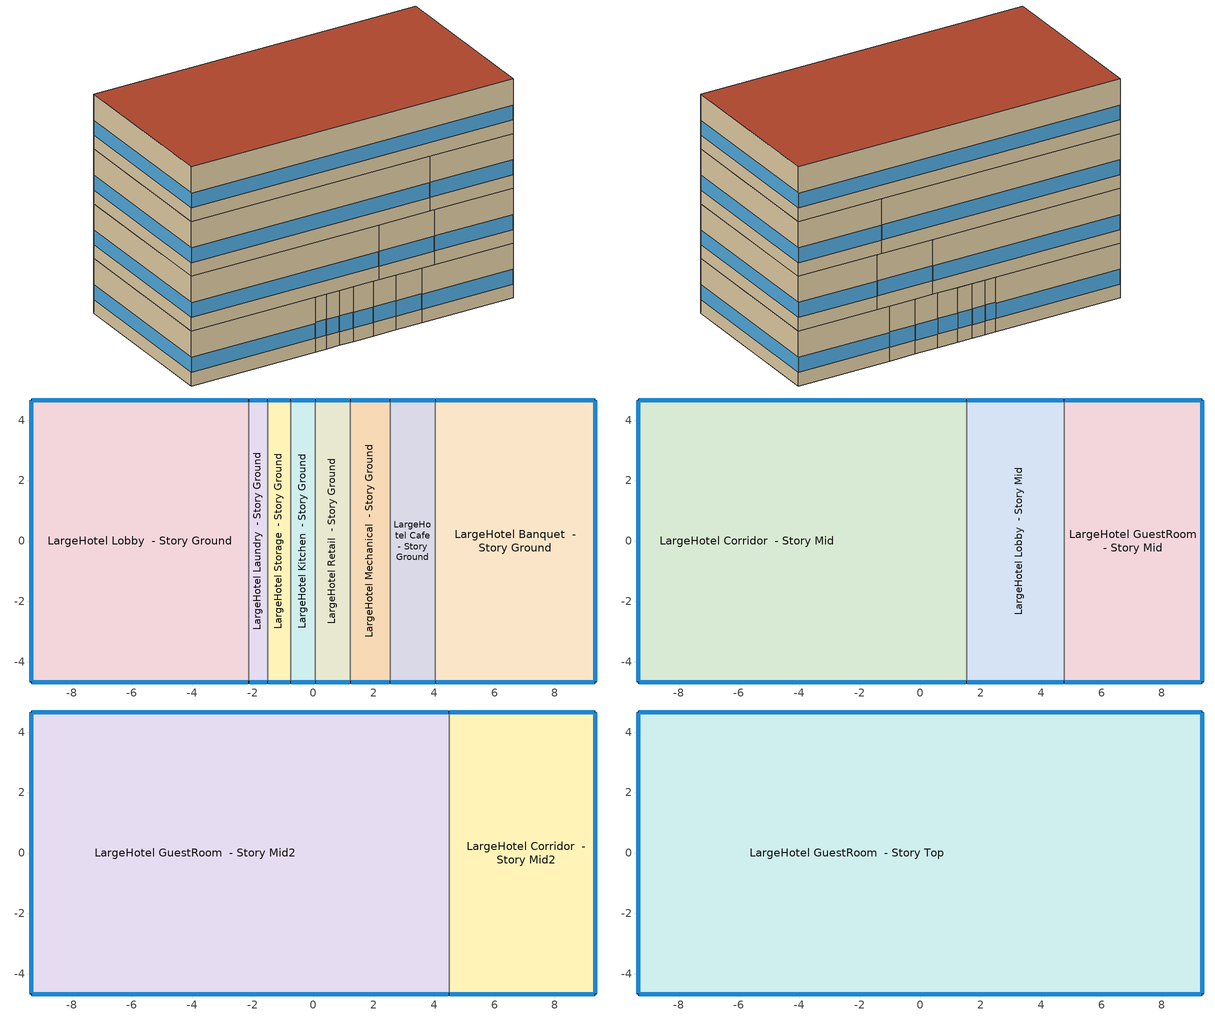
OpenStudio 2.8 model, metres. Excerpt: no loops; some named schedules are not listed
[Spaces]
LargeHotel Lobby  - Story Ground
 floor ground (Typical Insulated Carpeted 8in Slab Floor): -9.33,-4.67 -9.33,4.67 -2.13,4.67 -2.13,-4.67 z0
 wall outside (Typical Insulated Exterior Mass Wall R-14.08): -2.13,4.67 -9.33,4.67 -9.33,-4.67 -2.13,-4.67 z0:3.05
 wall to LargeHotel Laundry  - Story Ground: -2.13,-4.67 -2.13,4.67 z0:3.05
 window (U 0.40 SHGC 0.45): -9.33,4.64 -9.33,-4.64 / -2.16,4.67 -9.31,4.67 / -9.31,-4.67 -2.16,-4.67 z0.76:1.59
LargeHotel Laundry  - Story Ground
 floor ground (Typical Insulated Carpeted 8in Slab Floor): -2.13,-4.67 -2.13,4.67 -1.51,4.67 -1.51,-4.67 z0
 wall outside (Typical Insulated Exterior Mass Wall R-14.08): -1.51,4.67 -2.13,4.67 / -2.13,-4.67 -1.51,-4.67 z0:3.05
 wall to LargeHotel Storage  - Story Ground: -1.51,-4.67 -1.51,4.67 z0:3.05
 window (U 0.40 SHGC 0.45): -1.54,4.67 -2.11,4.67 / -2.11,-4.67 -1.54,-4.67 z0.76:1.66
LargeHotel Storage  - Story Ground
 floor ground (Typical Insulated Carpeted 8in Slab Floor): -1.51,-4.67 -1.51,4.67 -0.75,4.67 -0.75,-4.67 z0
 wall outside (Typical Insulated Exterior Mass Wall R-14.08): -0.75,4.67 -1.51,4.67 / -1.51,-4.67 -0.75,-4.67 z0:3.05
 wall to LargeHotel Kitchen  - Story Ground: -0.75,-4.67 -0.75,4.67 z0:3.05
 window (U 0.40 SHGC 0.45): -0.78,4.67 -1.48,4.67 / -1.48,-4.67 -0.78,-4.67 z0.76:1.64
LargeHotel Kitchen  - Story Ground
 floor ground (Typical Insulated Carpeted 8in Slab Floor): -0.75,-4.67 -0.75,4.67 0.07,4.67 0.07,-4.67 z0
 wall outside (Typical Insulated Exterior Mass Wall R-14.08): 0.07,4.67 -0.75,4.67 / -0.75,-4.67 0.07,-4.67 z0:3.05
 wall to LargeHotel Retail  - Story Ground: 0.07,-4.67 0.07,4.67 z0:3.05
 window (U 0.40 SHGC 0.45): 0.05,4.67 -0.73,4.67 / -0.73,-4.67 0.05,-4.67 z0.76:1.64
LargeHotel Retail  - Story Ground
 floor ground (Typical Insulated Carpeted 8in Slab Floor): 0.07,-4.67 0.07,4.67 1.23,4.67 1.23,-4.67 z0
 wall outside (Typical Insulated Exterior Mass Wall R-14.08): 1.23,4.67 0.07,4.67 / 0.07,-4.67 1.23,-4.67 z0:3.05
 wall to LargeHotel Mechanical  - Story Ground: 1.23,-4.67 1.23,4.67 z0:3.05
 window (U 0.40 SHGC 0.45): 1.2,4.67 0.1,4.67 / 0.1,-4.67 1.2,-4.67 z0.76:1.62
LargeHotel Mechanical  - Story Ground
 floor ground (Typical Insulated Carpeted 8in Slab Floor): 1.23,-4.67 1.23,4.67 2.54,4.67 2.54,-4.67 z0
 wall outside (Typical Insulated Exterior Mass Wall R-14.08): 2.54,4.67 1.23,4.67 / 1.23,-4.67 2.54,-4.67 z0:3.05
 wall to LargeHotel Cafe  - Story Ground: 2.54,-4.67 2.54,4.67 z0:3.05
 window (U 0.40 SHGC 0.45): 2.52,4.67 1.26,4.67 / 1.26,-4.67 2.52,-4.67 z0.76:1.62
LargeHotel Cafe  - Story Ground
 floor ground (Typical Insulated Carpeted 8in Slab Floor): 2.54,-4.67 2.54,4.67 4.04,4.67 4.04,-4.67 z0
 wall outside (Typical Insulated Exterior Mass Wall R-14.08): 4.04,4.67 2.54,4.67 / 2.54,-4.67 4.04,-4.67 z0:3.05
 wall to LargeHotel Banquet  - Story Ground: 4.04,-4.67 4.04,4.67 z0:3.05
 window (U 0.40 SHGC 0.45): 4.02,4.67 2.57,4.67 / 2.57,-4.67 4.02,-4.67 z0.76:1.61
LargeHotel Banquet  - Story Ground
 floor ground (Typical Insulated Carpeted 8in Slab Floor): 4.04,-4.67 4.04,4.67 9.33,4.67 9.33,-4.67 z0
 wall outside (Typical Insulated Exterior Mass Wall R-14.08): 4.04,-4.67 9.33,-4.67 9.33,4.67 4.04,4.67 z0:3.05
 window (U 0.40 SHGC 0.45): 9.31,4.67 4.07,4.67 / 9.33,-4.64 9.33,4.64 / 4.07,-4.67 9.31,-4.67 z0.76:1.59
LargeHotel Corridor  - Story Mid
 floor to LargeHotel Laundry  - Story Ground: -1.51,4.67 -1.51,-4.67 -2.13,-4.67 -2.13,4.67 z3.05
 floor to LargeHotel Storage  - Story Ground: -0.75,4.67 -0.75,-4.67 -1.51,-4.67 -1.51,4.67 z3.05
 floor to LargeHotel Lobby  - Story Ground: -2.13,4.67 -2.13,-4.67 -9.33,-4.67 -9.33,4.67 z3.05
 floor to LargeHotel Kitchen  - Story Ground: 0.07,4.67 0.07,-4.67 -0.75,-4.67 -0.75,4.67 z3.05
 floor to LargeHotel Retail  - Story Ground: 1.23,4.67 1.23,-4.67 0.07,-4.67 0.07,4.67 z3.05
 floor to LargeHotel Mechanical  - Story Ground: 1.53,4.67 1.53,-4.67 1.23,-4.67 1.23,4.67 z3.05
 wall outside (Typical Insulated Exterior Mass Wall R-14.08): 1.53,4.67 -9.33,4.67 -9.33,-4.67 1.53,-4.67 z3.05:6.1
 wall to LargeHotel Lobby  - Story Mid: 1.53,-4.67 1.53,4.67 z3.05:6.1
 window (U 0.40 SHGC 0.45): -9.33,4.64 -9.33,-4.64 / 1.51,4.67 -9.31,4.67 / -9.31,-4.67 1.51,-4.67 z3.81:4.64
LargeHotel Lobby  - Story Mid
 floor to LargeHotel Mechanical  - Story Ground: 2.54,4.67 2.54,-4.67 1.53,-4.67 1.53,4.67 z3.05
 floor to LargeHotel Cafe  - Story Ground: 4.04,4.67 4.04,-4.67 2.54,-4.67 2.54,4.67 z3.05
 floor to LargeHotel Banquet  - Story Ground: 4.76,4.67 4.76,-4.67 4.04,-4.67 4.04,4.67 z3.05
 wall outside (Typical Insulated Exterior Mass Wall R-14.08): 4.76,4.67 1.53,4.67 / 1.53,-4.67 4.76,-4.67 z3.05:6.1
 wall to LargeHotel GuestRoom  - Story Mid: 4.76,-4.67 4.76,4.67 z3.05:6.1
 window (U 0.40 SHGC 0.45): 4.74,4.67 1.56,4.67 / 1.56,-4.67 4.74,-4.67 z3.81:4.65
LargeHotel GuestRoom  - Story Mid
 floor to LargeHotel Banquet  - Story Ground: 4.76,-4.67 4.76,4.67 9.33,4.67 9.33,-4.67 z3.05
 wall outside (Typical Insulated Exterior Mass Wall R-14.08 1): 4.76,-4.67 9.33,-4.67 9.33,4.67 4.76,4.67 z3.05:6.1
 window (U 0.65 SHGC 0.25 Dbl Ref-C-H Clr 6mm/6mm Air): 9.31,4.67 4.79,4.67 / 9.33,-4.64 9.33,4.64 / 4.79,-4.67 9.31,-4.67 z3.81:4.64
LargeHotel GuestRoom  - Story Mid2
 floor to LargeHotel Lobby  - Story Mid: 4.5,4.67 4.5,-4.67 1.53,-4.67 1.53,4.67 z6.1
 floor to LargeHotel Corridor  - Story Mid: 1.53,4.67 1.53,-4.67 -9.33,-4.67 -9.33,4.67 z6.1
 wall outside (Typical Insulated Exterior Mass Wall R-14.08 1): 4.5,4.67 -9.33,4.67 -9.33,-4.67 4.5,-4.67 z6.1:9.14
 wall to LargeHotel Corridor  - Story Mid2: 4.5,-4.67 4.5,4.67 z6.1:9.14
 window (U 0.65 SHGC 0.25 Dbl Ref-C-H Clr 6mm/6mm Air): -9.33,4.64 -9.33,-4.64 z6.86:7.69; 4.47,4.67 -9.31,4.67 / -9.31,-4.67 4.47,-4.67 z6.86:7.68
LargeHotel Corridor  - Story Mid2
 floor to LargeHotel Lobby  - Story Mid: 4.76,4.67 4.76,-4.67 4.5,-4.67 4.5,4.67 z6.1
 floor to LargeHotel GuestRoom  - Story Mid: 9.33,4.67 9.33,-4.67 4.76,-4.67 4.76,4.67 z6.1
 wall outside (Typical Insulated Exterior Mass Wall R-14.08): 4.5,-4.67 9.33,-4.67 9.33,4.67 4.5,4.67 z6.1:9.14
 window (U 0.40 SHGC 0.45): 9.31,4.67 4.52,4.67 / 9.33,-4.64 9.33,4.64 / 4.52,-4.67 9.31,-4.67 z6.86:7.69
LargeHotel GuestRoom  - Story Top
 floor to LargeHotel Corridor  - Story Mid2: 9.33,4.67 9.33,-4.67 4.5,-4.67 4.5,4.67 z9.14
 floor to LargeHotel GuestRoom  - Story Mid2: 4.5,4.67 4.5,-4.67 -9.33,-4.67 -9.33,4.67 z9.14
 wall outside (Typical Insulated Exterior Mass Wall R-14.08 1): -9.33,4.67 -9.33,-4.67 9.33,-4.67 9.33,4.67 -9.33,4.67 z9.14:12.19
 window (U 0.65 SHGC 0.25 Dbl Ref-C-H Clr 6mm/6mm Air): 9.33,-4.64 9.33,4.64 / -9.33,4.64 -9.33,-4.64 / 9.31,4.67 -9.31,4.67 / -9.31,-4.67 9.31,-4.67 z9.91:10.73
 roof outside (Typical IEAD Roof R-35.71): 9.33,-4.67 9.33,4.67 -9.33,4.67 -9.33,-4.67 z12.19
[Site]
Lake Co_CO_USA: Latitude {deg}=39.23; Longitude {deg}=-106.32; Time Zone {hr}=-7; Elevation {m}=3026; Terrain=City
[Site:WaterMainsTemperature]
Calculation Method=Correlation; Annual Average Outdoor Air Temperature {C}=2.78333; Maximum Difference In Monthly Average Outdoor Air Temperatures {deltaC}=22.4
[SizingPeriod:DesignDay] Daily Dry-Bulb Temperature Range {deltaC}=16.3; Barometric Pressure {Pa}=69877; Wind Speed {m/s}=4.9; Wind Direction {deg}=310; Sky Clearness=0; Rain Indicator=0; Snow Indicator=0; Day of Month=21; Month=7; Day Type=SummerDesignDay; Daylight Saving Time Indicator=0; Dry-Bulb Temperature Range Modifier Type=DefaultMultipliers; Solar Model Indicator=ASHRAETau; ASHRAE Taub=0.252; ASHRAE Taud=2.699
Name | Maximum Dry-Bulb Temperature {C} | Humidity Indicating Conditions at Maximum Dry-Bulb | Humidity Indicating Type
Lake Co Ann Clg .4% Condns DB=>MWB 1 | 23 | 8.8 | Wetbulb
Lake Co Ann Clg .4% Condns WB=>MDB 1 | 18.1 | 11.4 | Wetbulb
Lake Co Ann Clg 1% Condns DB=>MWB 1 | 22.4 | 8.8 | Wetbulb
Lake Co Ann Clg 2% Condns DP=>MDB 1 | 11.3 | 7.6 | Dewpoint
[ClimateZones]
Climate Zone Institution Name 1=ASHRAE; Climate Zone Document Name 1=ANSI/ASHRAE Standard 169; Climate Zone Document Year 1=2006; Climate Zone Value 1=ASHRAE 169-2013-7A
[Building]
ComStock DOE Ref 1980-2004|LargeHotel: North Axis {deg}=270; Default Construction Set=Res ComStock DOE Ref 1980-2004 - LrgHotel - ASHRAE 169-2013-7A; Default Schedule Set=Building Default Schedule Set; Standards Building Type=LargeHotel
[Site:GroundTemperature:BuildingSurface]
19.527, 19.502, 19.536, 19.598, 20.002, 21.64, 22.225, 22.375, 21.449, 20.121, 19.802, 19.633
[DefaultConstructionSet]
Res ComStock DOE Ref 1980-2004 - LrgHotel - ASHRAE 169-2013-7A: Default Exterior Surface Constructions=Default Surface Constructions 1; Default Interior Surface Constructions=Default Surface Constructions 2; Default Ground Contact Surface Constructions=Default Surface Constructions 3; Default Exterior SubSurface Constructions=Default Sub Surface Constructions 1; Default Interior SubSurface Constructions=Default Sub Surface Constructions 2; Interior Partition Construction=Typical Interior Partition
[DefaultSurfaceConstructions]
Name | Floor Construction | Wall Construction | Roof Ceiling Construction
Default Surface Constructions 1 | Typical Insulated Exterior Mass Floor | Typical Insulated Exterior Mass Wall R-16.39 | Typical IEAD Roof R-25.0
Default Surface Constructions 2 | Typical Interior Floor | Typical Interior Wall | Typical Interior Ceiling
Default Surface Constructions 3 | ext-slab-mass | Typical Insulated Basement Mass Wall R-12.99
[Construction]
Typical Insulated Exterior Mass Floor: Typical Insulation R-14.0, 4 in. Normalweight Concrete Floor, Typical Carpet Pad
Typical Insulated Exterior Mass Wall R-16.39: 1IN Stucco, 8IN CONCRETE HW RefBldg, Typical Insulation R-14.0, 1/2IN Gypsum
Typical IEAD Roof R-25.0: Roof Membrane, Typical Insulation R-23.88, Metal Roof Surface
Typical Interior Floor: 100mm Normalweight concrete floor, CP02 CARPET PAD
Typical Interior Wall: G01 13mm gypsum board, G01 13mm gypsum board
Typical Interior Ceiling: CP02 CARPET PAD, 100mm Normalweight concrete floor
ext-slab-mass: HW CONCRETE, CP02 CARPET PAD
Typical Insulated Basement Mass Wall R-12.99: Typical Insulation R-11.44, 8 in. Concrete Block Basement Wall
U 0.52 SHGC 0.49 Simple Glazing Window U-0.52 SHGC 0.49: U 0.52 SHGC 0.49 Simple Glazing U-0.93 SHGC 0.49
U 0.52 SHGC 0.49 Simple Glazing Window U-0.52 SHGC 0.49 1: U 0.52 SHGC 0.49 Simple Glazing U-0.93 SHGC 0.49 1
Typical Insulated Metal Door: F08 Metal surface, Typical Insulation R-11.7
U 0.88 SHGC 0.16 Sgl Ref-A-L Clr 6mm: REF A CLEAR LO 6MM
Typical Overhead Door: Typical Insulation R-11.7
Typical Interior Window: Clear 3mm
Typical Interior Door; Typical Interior Partition: G05 25mm wood
InteriorFurnishings: Std Wood 6inch
Typical Insulated Carpeted 8in Slab Floor: 8 in. Normalweight Concrete Floor, Typical Carpet Pad
Typical Insulated Exterior Mass Wall R-14.08: 1IN Stucco, 8IN CONCRETE HW RefBldg, Typical Insulation R-11.7, 1/2IN Gypsum
Typical Insulated Exterior Mass Wall R-14.08 1: 1IN Stucco, 8IN CONCRETE HW RefBldg, Typical Insulation R-11.7 1, 1/2IN Gypsum
Typical IEAD Roof R-35.71: Roof Membrane, Typical Insulation R-34.6, Metal Roof Surface
U 0.40 SHGC 0.45: ECABS-2 BLEACHED 6MM, AIR 6MM, LoE SPEC SEL CLEAR 6MM Rev
U 0.65 SHGC 0.25 Dbl Ref-C-H Clr 6mm/6mm Air: REF C CLEAR HI 6MM, AIR 6MM, CLEAR 6MM
[Material:NoMass] Roughness=Smooth; Thermal Absorptance=0.9; Solar Absorptance=0.7
Name | Thermal Resistance {m2-K/W} | Visible Absorptance
Typical Insulation R-14.0 | 2.46642 | 0.7
Typical Carpet Pad; CP02 CARPET PAD | 0.21648 | 0.8
Typical Insulation R-23.88 | 4.206 | 0.7
Typical Insulation R-11.44 | 2.01415 | 0.7
Typical Insulation R-11.7; Typical Insulation R-11.7 1 | 2.05979 | 0.7
Typical Insulation R-34.6 | 6.09289 | 0.7
[Material]
Name | Roughness | Thickness {m} | Conductivity {W/m-K} | Density {kg/m3} | Specific Heat {J/kg-K} | Thermal Absorptance | Solar Absorptance | Visible Absorptance
4 in. Normalweight Concrete Floor | MediumRough | 0.1016 | 2.31 | 2322 | 832 | 0.9 | 0.7 | 0.7
1IN Stucco | Smooth | 0.0253 | 0.6918 | 1858 | 837 | 0.9 | 0.7 | 0.92
8IN CONCRETE HW RefBldg | Rough | 0.2032 | 1.311 | 2240 | 836.8 | 0.9 | 0.7 | 0.7
1/2IN Gypsum | Smooth | 0.0127 | 0.16 | 784.9 | 830 | 0.9 | 0.4 | 0.4
Roof Membrane | VeryRough | 0.0095 | 0.16 | 1121.29 | 1460 | 0.9 | 0.7 | 0.7
Metal Roof Surface; F08 Metal surface | Smooth | 0.0008 | 45.28 | 7824 | 500 | 0.9 | 0.7 | 0.7
100mm Normalweight concrete floor | MediumRough | 0.1016 | 2.31045 | 2322 | 832.557 |  | 0 | 0
G01 13mm gypsum board | Smooth | 0.0127 | 0.160031 | 800.001 | 1090.73 | 0.9 | 0.7 | 0.5
HW CONCRETE | Rough | 0.1016 | 1.31125 | 2240 | 837.36 | 0.9 | 0.7 | 0.7
8 in. Concrete Block Basement Wall | MediumRough | 0.2032 | 1.326 | 1842 | 912 | 0.9 | 0.7 | 0.7
G05 25mm wood | MediumSmooth | 0.0254 | 0.15 | 608 | 1630 | 0.9 | 0.5 | 0.5
Std Wood 6inch | MediumSmooth | 0.15 | 0.12 | 540 | 1210 | 0.9 | 0.7 | 0.7
8 in. Normalweight Concrete Floor | MediumRough | 0.2032 | 2.31 | 2322 | 832 | 0.9 | 0.7 | 0.7
[DefaultSubSurfaceConstructions]
Name | Fixed Window Construction | Operable Window Construction | Door Construction | Glass Door Construction | Overhead Door Construction | Tubular Daylight Dome Construction | Tubular Daylight Diffuser Construction
Default Sub Surface Constructions 1 | U 0.52 SHGC 0.49 Simple Glazing Window U-0.52 SHGC 0.49 | U 0.52 SHGC 0.49 Simple Glazing Window U-0.52 SHGC 0.49 1 | Typical Insulated Metal Door | U 0.88 SHGC 0.16 Sgl Ref-A-L Clr 6mm | Typical Overhead Door | Typical Interior Window | Typical Interior Window
Default Sub Surface Constructions 2 | Typical Interior Window | Typical Interior Window | Typical Interior Door
[WindowMaterial:SimpleGlazingSystem] U-Factor {W/m2-K}=5.29157; Solar Heat Gain Coefficient=0.49; Visible Transmittance=0.41
U 0.52 SHGC 0.49 Simple Glazing U-0.93 SHGC 0.49; U 0.52 SHGC 0.49 Simple Glazing U-0.93 SHGC 0.49 1
[WindowMaterial:Glazing] Optical Data Type=SpectralAverage; Infrared Transmittance at Normal Incidence=0; Conductivity {W/m-K}=0.9; Dirt Correction Factor for Solar and Visible Transmittance=1; Solar Diffusing=No
Name | Thickness {m} | Solar Transmittance at Normal Incidence | Front Side Solar Reflectance at Normal Incidence | Back Side Solar Reflectance at Normal Incidence | Visible Transmittance at Normal Incidence | Front Side Visible Reflectance at Normal Incidence | Back Side Visible Reflectance at Normal Incidence | Front Side Infrared Hemispherical Emissivity | Back Side Infrared Hemispherical Emissivity
REF A CLEAR LO 6MM | 0.006 | 0.066 | 0.341 | 0.493 | 0.08 | 0.41 | 0.37 | 0.84 | 0.4
Clear 3mm | 0.003 | 0.837 | 0.075 | 0.075 | 0.898 | 0.081 | 0.081 | 0.84 | 0.84
ECABS-2 BLEACHED 6MM | 0.006 | 0.814 | 0.086 | 0.086 | 0.847 | 0.099 | 0.099 | 0.84 | 0.1
LoE SPEC SEL CLEAR 6MM Rev | 0.006 | 0.43 | 0.42 | 0.3 | 0.77 | 0.06 | 0.07 | 0.03 | 0.84
REF C CLEAR HI 6MM | 0.006 | 0.2 | 0.16 | 0.39 | 0.22 | 0.17 | 0.35 | 0.84 | 0.55
CLEAR 6MM | 0.006 | 0.775 | 0.071 | 0.071 | 0.881 | 0.08 | 0.08 | 0.84 | 0.84
[WindowMaterial:Gas]
AIR 6MM: Gas Type=Air; Thickness {m}=0.0063
[SpaceType] Standards Building Type=LargeHotel
Name | Default Schedule Set | Design Specification Outdoor Air Object | Standards Space Type
LargeHotel Banquet - ComStock DOE Ref 1980-2004 | LargeHotel Banquet Schedule Set | LargeHotel Banquet Ventilation | Banquet
LargeHotel Cafe - ComStock DOE Ref 1980-2004 | LargeHotel Cafe Schedule Set | LargeHotel Cafe Ventilation | Cafe
LargeHotel Corridor - ComStock DOE Ref 1980-2004 | LargeHotel Corridor Schedule Set | LargeHotel Corridor Ventilation | Corridor
LargeHotel GuestRoom - ComStock DOE Ref 1980-2004 | LargeHotel GuestRoom Schedule Set | LargeHotel GuestRoom Ventilation | GuestRoom
LargeHotel Kitchen - ComStock DOE Ref 1980-2004 | LargeHotel Kitchen Schedule Set | LargeHotel Kitchen Ventilation | Kitchen
LargeHotel Laundry - ComStock DOE Ref 1980-2004 | LargeHotel Laundry Schedule Set | LargeHotel Laundry Ventilation | Laundry
LargeHotel Lobby - ComStock DOE Ref 1980-2004 | LargeHotel Lobby Schedule Set | LargeHotel Lobby Ventilation | Lobby
LargeHotel Mechanical - ComStock DOE Ref 1980-2004 | LargeHotel Mechanical Schedule Set | LargeHotel Mechanical Ventilation | Mechanical
LargeHotel Retail - ComStock DOE Ref 1980-2004 | LargeHotel Retail Schedule Set | LargeHotel Retail Ventilation | Retail
LargeHotel Storage - ComStock DOE Ref 1980-2004 | LargeHotel Storage Schedule Set | LargeHotel Storage Ventilation | Storage
[BuildingStory] Nominal Floor to Floor Height {m}=3.048
Name | Nominal Z Coordinate {m}
Story Ground | 0
Story Mid | 3.048
Story Mid2 | 6.096
Story Top | 9.144
[Space]
Name | Space Type | Building Story | Thermal Zone
LargeHotel Lobby  - Story Ground | LargeHotel Lobby - ComStock DOE Ref 1980-2004 | Story Ground | Zone LargeHotel Lobby  - Story Ground
LargeHotel Laundry  - Story Ground | LargeHotel Laundry - ComStock DOE Ref 1980-2004 | Story Ground | Zone LargeHotel Laundry  - Story Ground
LargeHotel Storage  - Story Ground | LargeHotel Storage - ComStock DOE Ref 1980-2004 | Story Ground | Zone LargeHotel Storage  - Story Ground
LargeHotel Kitchen  - Story Ground | LargeHotel Kitchen - ComStock DOE Ref 1980-2004 | Story Ground | Zone LargeHotel Kitchen  - Story Ground
LargeHotel Retail  - Story Ground | LargeHotel Retail - ComStock DOE Ref 1980-2004 | Story Ground | Zone LargeHotel Retail  - Story Ground
LargeHotel Mechanical  - Story Ground | LargeHotel Mechanical - ComStock DOE Ref 1980-2004 | Story Ground | Zone LargeHotel Mechanical  - Story Ground
LargeHotel Cafe  - Story Ground | LargeHotel Cafe - ComStock DOE Ref 1980-2004 | Story Ground | Zone LargeHotel Cafe  - Story Ground
LargeHotel Banquet  - Story Ground | LargeHotel Banquet - ComStock DOE Ref 1980-2004 | Story Ground | Zone LargeHotel Banquet  - Story Ground
LargeHotel Corridor  - Story Mid | LargeHotel Corridor - ComStock DOE Ref 1980-2004 | Story Mid | Zone LargeHotel Corridor  - Story Mid
LargeHotel Lobby  - Story Mid | LargeHotel Lobby - ComStock DOE Ref 1980-2004 | Story Mid | Zone LargeHotel Lobby  - Story Mid
LargeHotel GuestRoom  - Story Mid | LargeHotel GuestRoom - ComStock DOE Ref 1980-2004 | Story Mid | Zone LargeHotel GuestRoom  - Story Mid
LargeHotel GuestRoom  - Story Mid2 | LargeHotel GuestRoom - ComStock DOE Ref 1980-2004 | Story Mid2 | Zone LargeHotel GuestRoom  - Story Mid2
LargeHotel Corridor  - Story Mid2 | LargeHotel Corridor - ComStock DOE Ref 1980-2004 | Story Mid2 | Zone LargeHotel Corridor  - Story Mid2
LargeHotel GuestRoom  - Story Top | LargeHotel GuestRoom - ComStock DOE Ref 1980-2004 | Story Top | Zone LargeHotel GuestRoom  - Story Top
[ThermalZone] Multiplier=1; Use Ideal Air Loads=No
Name | Thermostat
Zone LargeHotel Lobby  - Story Ground | LargeHotel Lobby - ComStock DOE Ref 1980-2004 Thermostat
Zone LargeHotel Laundry  - Story Ground | LargeHotel Laundry - ComStock DOE Ref 1980-2004 Thermostat
Zone LargeHotel Storage  - Story Ground | LargeHotel Storage - ComStock DOE Ref 1980-2004 Thermostat
Zone LargeHotel Kitchen  - Story Ground | LargeHotel Kitchen - ComStock DOE Ref 1980-2004 Thermostat
Zone LargeHotel Retail  - Story Ground | LargeHotel Retail - ComStock DOE Ref 1980-2004 Thermostat
Zone LargeHotel Mechanical  - Story Ground | LargeHotel Mechanical - ComStock DOE Ref 1980-2004 Thermostat
Zone LargeHotel Cafe  - Story Ground | LargeHotel Cafe - ComStock DOE Ref 1980-2004 Thermostat
Zone LargeHotel Banquet  - Story Ground | LargeHotel Banquet - ComStock DOE Ref 1980-2004 Thermostat
Zone LargeHotel Corridor  - Story Mid | LargeHotel Corridor - ComStock DOE Ref 1980-2004 Thermostat 1
Zone LargeHotel Lobby  - Story Mid | LargeHotel Lobby - ComStock DOE Ref 1980-2004 Thermostat 1
Zone LargeHotel GuestRoom  - Story Mid | LargeHotel GuestRoom - ComStock DOE Ref 1980-2004 Thermostat 2
Zone LargeHotel GuestRoom  - Story Mid2 | LargeHotel GuestRoom - ComStock DOE Ref 1980-2004 Thermostat 1
Zone LargeHotel Corridor  - Story Mid2 | LargeHotel Corridor - ComStock DOE Ref 1980-2004 Thermostat
Zone LargeHotel GuestRoom  - Story Top | LargeHotel GuestRoom - ComStock DOE Ref 1980-2004 Thermostat
[People:Definition] Number of People Calculation Method=People/Area; Fraction Radiant=0.3
Name | People per Space Floor Area {person/m2}
LargeHotel Retail People Definition | 0.161459
LargeHotel Kitchen People Definition | 0.0538196
LargeHotel Storage People Definition | 0.0215278
LargeHotel Lobby People Definition | 0.322917
LargeHotel Banquet People Definition; LargeHotel Cafe People Definition | 0.721182
LargeHotel Laundry People Definition | 0.0430556
LargeHotel GuestRoom People Definition | 0.0384272
LargeHotel Corridor People Definition | 0.0107639
[People] Work Efficiency Schedule=Work Efficiency Schedule; Clothing Insulation Schedule=Clothing Schedule; Air Velocity Schedule=Air Velocity Schedule; Multiplier=1
Name | People Definition | Space or SpaceType
LargeHotel Retail People | LargeHotel Retail People Definition | LargeHotel Retail - ComStock DOE Ref 1980-2004
LargeHotel Kitchen People | LargeHotel Kitchen People Definition | LargeHotel Kitchen - ComStock DOE Ref 1980-2004
LargeHotel Storage People | LargeHotel Storage People Definition | LargeHotel Storage - ComStock DOE Ref 1980-2004
LargeHotel Lobby People | LargeHotel Lobby People Definition | LargeHotel Lobby - ComStock DOE Ref 1980-2004
LargeHotel Banquet People | LargeHotel Banquet People Definition | LargeHotel Banquet - ComStock DOE Ref 1980-2004
LargeHotel Laundry People | LargeHotel Laundry People Definition | LargeHotel Laundry - ComStock DOE Ref 1980-2004
LargeHotel Cafe People | LargeHotel Cafe People Definition | LargeHotel Cafe - ComStock DOE Ref 1980-2004
LargeHotel GuestRoom People | LargeHotel GuestRoom People Definition | LargeHotel GuestRoom - ComStock DOE Ref 1980-2004
LargeHotel Corridor People | LargeHotel Corridor People Definition | LargeHotel Corridor - ComStock DOE Ref 1980-2004
[Lights:Definition] Design Level Calculation Method=Watts/Area; Fraction Radiant=0.7; Fraction Visible=0.2; Return Air Fraction=0
Name | Watts per Space Floor Area {W/m2}
LargeHotel Retail Lights Definition | 13.5625
LargeHotel Kitchen Lights Definition | 13.0243
LargeHotel Storage Lights Definition | 6.78126
LargeHotel Lobby Lights Definition | 11.4097
LargeHotel Banquet Lights Definition; LargeHotel Cafe Lights Definition | 9.57988
LargeHotel Mechanical Lights Definition | 10.2257
LargeHotel Laundry Lights Definition | 6.45835
LargeHotel GuestRoom Lights Definition | 9.79516
LargeHotel Corridor Lights Definition | 7.10418
[Lights] Fraction Replaceable=1
Name | Lights Definition | Space or SpaceType
LargeHotel Retail Lights | LargeHotel Retail Lights Definition | LargeHotel Retail - ComStock DOE Ref 1980-2004
LargeHotel Kitchen Lights | LargeHotel Kitchen Lights Definition | LargeHotel Kitchen - ComStock DOE Ref 1980-2004
LargeHotel Storage Lights | LargeHotel Storage Lights Definition | LargeHotel Storage - ComStock DOE Ref 1980-2004
LargeHotel Lobby Lights | LargeHotel Lobby Lights Definition | LargeHotel Lobby - ComStock DOE Ref 1980-2004
LargeHotel Banquet Lights | LargeHotel Banquet Lights Definition | LargeHotel Banquet - ComStock DOE Ref 1980-2004
LargeHotel Mechanical Lights | LargeHotel Mechanical Lights Definition | LargeHotel Mechanical - ComStock DOE Ref 1980-2004
LargeHotel Laundry Lights | LargeHotel Laundry Lights Definition | LargeHotel Laundry - ComStock DOE Ref 1980-2004
LargeHotel Cafe Lights | LargeHotel Cafe Lights Definition | LargeHotel Cafe - ComStock DOE Ref 1980-2004
LargeHotel GuestRoom Lights | LargeHotel GuestRoom Lights Definition | LargeHotel GuestRoom - ComStock DOE Ref 1980-2004
LargeHotel Corridor Lights | LargeHotel Corridor Lights Definition | LargeHotel Corridor - ComStock DOE Ref 1980-2004
[ElectricEquipment:Definition]
Name | Design Level Calculation Method | Watts per Space Floor Area {W/m2} | Fraction Latent | Fraction Radiant | Fraction Lost | Design Level {W}
LargeHotel Retail Elec Equip Definition | Watts/Area | 10.7639 | 0 | 0.5 | 0
LargeHotel Kitchen Elec Equip Definition | Watts/Area | 508.057 | 0.2 | 0.5 | 0.1
LargeHotel Storage Elec Equip Definition | Watts/Area | 2.69098 | 0 | 0.5 | 0
LargeHotel Lobby Elec Equip Definition | Watts/Area | 8.07293 | 0 | 0.5 | 0
LargeHotel Banquet Elec Equip Definition | Watts/Area | 67.8234 | 0 | 0.5 | 0
LargeHotel Mechanical Elec Equip Definition; LargeHotel Cafe Elec Equip Definition | Watts/Area | 5.38196 | 0 | 0.5 | 0
LargeHotel Laundry Elec Equip Definition | Watts/Area | 61.6772 | 0 | 0.5 | 0
LargeHotel GuestRoom Elec Equip Definition | Watts/Area | 6.74897 | 0 | 0.5 | 0
Elevator Lift Motor | EquipmentLevel |  |  | 0 | 1 | 14610
[ElectricEquipment]
Name | Electric Equipment Definition | Space or SpaceType | Schedule | Multiplier
LargeHotel Retail Elec Equip | LargeHotel Retail Elec Equip Definition | LargeHotel Retail - ComStock DOE Ref 1980-2004
LargeHotel Kitchen Elec Equip | LargeHotel Kitchen Elec Equip Definition | LargeHotel Kitchen - ComStock DOE Ref 1980-2004
LargeHotel Storage Elec Equip | LargeHotel Storage Elec Equip Definition | LargeHotel Storage - ComStock DOE Ref 1980-2004
LargeHotel Lobby Elec Equip | LargeHotel Lobby Elec Equip Definition | LargeHotel Lobby - ComStock DOE Ref 1980-2004
LargeHotel Banquet Elec Equip | LargeHotel Banquet Elec Equip Definition | LargeHotel Banquet - ComStock DOE Ref 1980-2004
LargeHotel Mechanical Elec Equip | LargeHotel Mechanical Elec Equip Definition | LargeHotel Mechanical - ComStock DOE Ref 1980-2004
LargeHotel Laundry Elec Equip | LargeHotel Laundry Elec Equip Definition | LargeHotel Laundry - ComStock DOE Ref 1980-2004
LargeHotel Cafe Elec Equip | LargeHotel Cafe Elec Equip Definition | LargeHotel Cafe - ComStock DOE Ref 1980-2004
LargeHotel GuestRoom Elec Equip | LargeHotel GuestRoom Elec Equip Definition | LargeHotel GuestRoom - ComStock DOE Ref 1980-2004
3 Elevator Lift Motors | Elevator Lift Motor | LargeHotel Lobby  - Story Ground | Elevator Schedule 1 | 3
[DesignSpecification:OutdoorAir] Outdoor Air Method=Sum
Name | Outdoor Air Flow per Floor Area {m3/s-m2} | Outdoor Air Flow per Person {m3/s-person}
LargeHotel Retail Ventilation | 0.001524
LargeHotel Kitchen Ventilation | 0.0023876
LargeHotel Storage Ventilation | 0.000762
LargeHotel Lobby Ventilation; LargeHotel GuestRoom Ventilation |  | 0.00707921
LargeHotel Banquet Ventilation |  | 0.0100053
LargeHotel Mechanical Ventilation; LargeHotel Corridor Ventilation | 0.000254
LargeHotel Laundry Ventilation |  | 0.0117987
LargeHotel Cafe Ventilation |  | 0.00943895
[DefaultScheduleSet]
Name | Number of People Schedule | People Activity Level Schedule | Lighting Schedule | Electric Equipment Schedule | Infiltration Schedule | Gas Equipment Schedule | Hours of Operation Schedule
LargeHotel Retail Schedule Set; LargeHotel Storage Schedule Set; LargeHotel Lobby Schedule Set; LargeHotel Mechanical Schedule Set; LargeHotel Cafe Schedule Set; LargeHotel Corridor Schedule Set | LargeHotel Common Occ | LargeHotel Activity | LargeHotel Bldg Light | LargeHotel Bldg Equip | LargeHotel Infil Quarter On
LargeHotel Kitchen Schedule Set | LargeHotel Common Occ | LargeHotel Activity | LargeHotel Bldg Light | LargeHotel Kitchen_Elec_Equip_SCH | LargeHotel Infil Quarter On | LargeHotel Kitchen Gas
LargeHotel Banquet Schedule Set | LargeHotel Common Occ | LargeHotel Activity | LargeHotel Bldg Light | LargeHotel Kitchen_Elec_Equip_SCH | LargeHotel Infil Quarter On
LargeHotel Laundry Schedule Set | LargeHotel Common Occ | LargeHotel Activity | LargeHotel Bldg Light | LargeHotel LaundryRoom Equip | LargeHotel Infil Quarter On | LargeHotel LaundryRoom Gas
LargeHotel GuestRoom Schedule Set | LargeHotel GuestRoom Occ | LargeHotel Activity | LargeHotel GuestRoom_Ltg_Sch_Base | LargeHotel GuestRoom Equip | LargeHotel Infil Quarter On
Building Default Schedule Set |  |  |  |  |  |  | Building Hours of Operation NonResidential
[GasEquipment:Definition] Design Level Calculation Method=Watts/Area
Name | Watts per Space Floor Area {W/m2} | Fraction Latent | Fraction Radiant | Fraction Lost
LargeHotel Kitchen Gas Equip Definition | 1612 | 0.1 | 0.2 | 0.7
LargeHotel Laundry Gas Equip Definition | 536.28 | 0 | 0.5 | 0
[GasEquipment]
Name | Gas Equipment Definition | Space or SpaceType
LargeHotel Kitchen Gas Equip | LargeHotel Kitchen Gas Equip Definition | LargeHotel Kitchen - ComStock DOE Ref 1980-2004
LargeHotel Laundry Gas Equip | LargeHotel Laundry Gas Equip Definition | LargeHotel Laundry - ComStock DOE Ref 1980-2004
[SpaceInfiltration:DesignFlowRate] Schedule=Always On Discrete; Design Flow Rate Calculation Method=Flow/ExteriorArea; Constant Term Coefficient=0; Temperature Term Coefficient=0; Velocity Term Coefficient=0.224; Velocity Squared Term Coefficient=0
Name | Space or SpaceType | Flow per Exterior Surface Area {m3/s-m2}
LargeHotel Banquet  - Story Ground Infiltration | LargeHotel Banquet  - Story Ground | 0.00102523
LargeHotel Cafe  - Story Ground Infiltration | LargeHotel Cafe  - Story Ground | 0.00102523
LargeHotel Corridor  - Story Mid Infiltration | LargeHotel Corridor  - Story Mid | 0.00102523
LargeHotel Corridor  - Story Mid2 Infiltration | LargeHotel Corridor  - Story Mid2 | 0.00102523
LargeHotel GuestRoom  - Story Mid Infiltration | LargeHotel GuestRoom  - Story Mid | 0.00102523
LargeHotel GuestRoom  - Story Mid2 Infiltration | LargeHotel GuestRoom  - Story Mid2 | 0.00102523
LargeHotel GuestRoom  - Story Top Infiltration | LargeHotel GuestRoom  - Story Top | 0.000507385
LargeHotel Kitchen  - Story Ground Infiltration | LargeHotel Kitchen  - Story Ground | 0.00102523
LargeHotel Laundry  - Story Ground Infiltration | LargeHotel Laundry  - Story Ground | 0.00102523
LargeHotel Lobby  - Story Ground Infiltration | LargeHotel Lobby  - Story Ground | 0.00102523
LargeHotel Lobby  - Story Mid Infiltration | LargeHotel Lobby  - Story Mid | 0.00102523
LargeHotel Mechanical  - Story Ground Infiltration | LargeHotel Mechanical  - Story Ground | 0.00102523
LargeHotel Retail  - Story Ground Infiltration | LargeHotel Retail  - Story Ground | 0.00102523
LargeHotel Storage  - Story Ground Infiltration | LargeHotel Storage  - Story Ground | 0.00102523
[Exterior:Lights:Definition]
Name | Design Level {W}
Parking Areas and Drives Def (W/ft^2) | 0.1
Building Facades Def (W/ft^2) | 0.15
Main Entries Def (W/ft) | 30
Other Doors Def (W/ft) | 20
Entry Canopies Def (W/ft^2) | 0.4
[Exterior:Lights] Schedule=Always On Discrete; Control Option=AstronomicalClock
Name | Exterior Lights Definition | Multiplier
Parking Areas and Drives | Parking Areas and Drives Def (W/ft^2) | 5391.78
Building Facades | Building Facades Def (W/ft^2) | 1837.12
Main Entries | Main Entries Def (W/ft) | 8
Other Doors | Other Doors Def (W/ft) | 1.7025
Entry Canopies | Entry Canopies Def (W/ft^2) | 1620
[ThermostatSetpoint:DualSetpoint]
Name | Heating Setpoint Temperature Schedule | Cooling Setpoint Temperature Schedule
LargeHotel Retail - ComStock DOE Ref 1980-2004 Thermostat; LargeHotel Storage - ComStock DOE Ref 1980-2004 Thermostat; LargeHotel Lobby - ComStock DOE Ref 1980-2004 Thermostat; LargeHotel Lobby - ComStock DOE Ref 1980-2004 Thermostat 1; LargeHotel Banquet - ComStock DOE Ref 1980-2004 Thermostat; LargeHotel Mechanical - ComStock DOE Ref 1980-2004 Thermostat; LargeHotel Laundry - ComStock DOE Ref 1980-2004 Thermostat; LargeHotel Cafe - ComStock DOE Ref 1980-2004 Thermostat | LargeHotel HtgSetp | LargeHotel ClgSetp
LargeHotel Kitchen - ComStock DOE Ref 1980-2004 Thermostat | LargeHotel Kitchen HtgSetp | LargeHotel Kitchen ClgSetp
LargeHotel GuestRoom - ComStock DOE Ref 1980-2004 Thermostat; LargeHotel GuestRoom - ComStock DOE Ref 1980-2004 Thermostat 1; LargeHotel GuestRoom - ComStock DOE Ref 1980-2004 Thermostat 2 | LargeHotel GuestRoom HtgSetp | LargeHotel GuestRoom ClgSetp
LargeHotel Corridor - ComStock DOE Ref 1980-2004 Thermostat; LargeHotel Corridor - ComStock DOE Ref 1980-2004 Thermostat 1 | LargeHotel Corridor HtgSetp | LargeHotel Corridor ClgSetp
[InternalMass:Definition]
Internal Mass Definition 1: Construction=InteriorFurnishings; Design Level Calculation Method=SurfaceArea/Area; Surface Area per Space Floor Area=2
[InternalMass] Internal Mass Definition=Internal Mass Definition 1; Multiplier=1
Name | Space or SpaceType
LargeHotel GuestRoom  - Story Top Mass | LargeHotel GuestRoom  - Story Top
LargeHotel Corridor  - Story Mid2 Mass | LargeHotel Corridor  - Story Mid2
LargeHotel GuestRoom  - Story Mid2 Mass | LargeHotel GuestRoom  - Story Mid2
LargeHotel Storage  - Story Ground Mass | LargeHotel Storage  - Story Ground
LargeHotel Lobby  - Story Ground Mass | LargeHotel Lobby  - Story Ground
LargeHotel Cafe  - Story Ground Mass | LargeHotel Cafe  - Story Ground
LargeHotel Banquet  - Story Ground Mass | LargeHotel Banquet  - Story Ground
LargeHotel Kitchen  - Story Ground Mass | LargeHotel Kitchen  - Story Ground
LargeHotel Retail  - Story Ground Mass | LargeHotel Retail  - Story Ground
LargeHotel GuestRoom  - Story Mid Mass | LargeHotel GuestRoom  - Story Mid
LargeHotel Mechanical  - Story Ground Mass | LargeHotel Mechanical  - Story Ground
LargeHotel Laundry  - Story Ground Mass | LargeHotel Laundry  - Story Ground
LargeHotel Lobby  - Story Mid Mass | LargeHotel Lobby  - Story Mid
LargeHotel Corridor  - Story Mid Mass | LargeHotel Corridor  - Story Mid
[Schedule:Ruleset]
Name | Default Day Schedule | Summer Design Day Schedule | Winter Design Day Schedule
Clothing Schedule | Clothing Schedule Default Winter Clothes
Air Velocity Schedule | Air Velocity Schedule Default
Work Efficiency Schedule | Work Efficiency Schedule Default
LargeHotel Common Occ | LargeHotel Common Occ Default | LargeHotel Common Occ Summer Design Day | LargeHotel Common Occ Winter Design Day
LargeHotel Activity | LargeHotel Activity Default | LargeHotel Activity Summer Design Day | LargeHotel Activity Winter Design Day
LargeHotel Bldg Light | LargeHotel Bldg Light Default | LargeHotel Bldg Light Summer Design Day | LargeHotel Bldg Light Winter Design Day
LargeHotel Bldg Equip | LargeHotel Bldg Equip Default | LargeHotel Bldg Equip Summer Design Day | LargeHotel Bldg Equip Winter Design Day
LargeHotel Infil Quarter On | LargeHotel Infil Quarter On Default | LargeHotel Infil Quarter On Summer Design Day | LargeHotel Infil Quarter On Winter Design Day
LargeHotel Kitchen_Elec_Equip_SCH | LargeHotel Kitchen_Elec_Equip_SCH Default | LargeHotel Kitchen_Elec_Equip_SCH Summer Design Day | LargeHotel Kitchen_Elec_Equip_SCH Winter Design Day
LargeHotel Kitchen Gas | LargeHotel Kitchen Gas Default | LargeHotel Kitchen Gas Summer Design Day | LargeHotel Kitchen Gas Winter Design Day
LargeHotel LaundryRoom Equip | LargeHotel LaundryRoom Equip Default | LargeHotel LaundryRoom Equip Summer Design Day | LargeHotel LaundryRoom Equip Winter Design Day
LargeHotel LaundryRoom Gas | LargeHotel LaundryRoom Gas Default | LargeHotel LaundryRoom Gas Summer Design Day | LargeHotel LaundryRoom Gas Winter Design Day
LargeHotel GuestRoom Occ | LargeHotel GuestRoom Occ Default | LargeHotel GuestRoom Occ Summer Design Day | LargeHotel GuestRoom Occ Winter Design Day
LargeHotel GuestRoom_Ltg_Sch_Base | LargeHotel GuestRoom_Ltg_Sch_Base Default | LargeHotel GuestRoom_Ltg_Sch_Base Summer Design Day | LargeHotel GuestRoom_Ltg_Sch_Base Winter Design Day
LargeHotel GuestRoom Equip | LargeHotel GuestRoom Equip Default | LargeHotel GuestRoom Equip Summer Design Day | LargeHotel GuestRoom Equip Winter Design Day
Elevator Schedule 1 | 14 space(s) Occ Sch Default 1 | 14 space(s) Occ Sch Summer Design Day 1 | 14 space(s) Occ Sch Winter Design Day 1
LargeHotel HtgSetp | LargeHotel HtgSetp Default | LargeHotel HtgSetp Summer Design Day | LargeHotel HtgSetp Winter Design Day
LargeHotel ClgSetp | LargeHotel ClgSetp Default | LargeHotel ClgSetp Summer Design Day | LargeHotel ClgSetp Winter Design Day
LargeHotel Kitchen HtgSetp | LargeHotel Kitchen HtgSetp Default | LargeHotel Kitchen HtgSetp Summer Design Day | LargeHotel Kitchen HtgSetp Winter Design Day
LargeHotel Kitchen ClgSetp | LargeHotel Kitchen ClgSetp Default | LargeHotel Kitchen ClgSetp Summer Design Day | LargeHotel Kitchen ClgSetp Winter Design Day
LargeHotel GuestRoom HtgSetp | LargeHotel GuestRoom HtgSetp Default | LargeHotel GuestRoom HtgSetp Summer Design Day | LargeHotel GuestRoom HtgSetp Winter Design Day
LargeHotel GuestRoom ClgSetp | LargeHotel GuestRoom ClgSetp Default | LargeHotel GuestRoom ClgSetp Summer Design Day | LargeHotel GuestRoom ClgSetp Winter Design Day
LargeHotel Corridor HtgSetp | LargeHotel Corridor HtgSetp Default | LargeHotel Corridor HtgSetp Summer Design Day | LargeHotel Corridor HtgSetp Winter Design Day
LargeHotel Corridor ClgSetp | LargeHotel Corridor ClgSetp Default | LargeHotel Corridor ClgSetp Summer Design Day | LargeHotel Corridor ClgSetp Winter Design Day
Building Hours of Operation NonResidential | Building Hours of Operation NonResidential Default | Building Hours of Operation NonResidential Summer Design Day | Building Hours of Operation NonResidential Winter Design Day
[Schedule:Day]
14 space(s) Occ Sch Default 1: Yes, 0, 15, 0.00036749, 0, 30, 0.000551235, 0, 45, 0.00073498, 1, 0, 0.00179462, 1, 15, 0.00285427, 1, 30, 0.00391391, 1, 45, 0.00497355, 2, 0, 0.00373016, 2, 15, 0.00248678, 2, 30, 0.00124339, 2, 45, 0, 4, 30, 0, 4, 45, 0.00280833, 5, 0, 0.00561666, 5, 15, 0.00842499, 5, 30, 0.0112333, 5, 45, 0.0136971, 6, 0, 0.0161609, 6, 15, 0.0186247, 6, 30, 0.0210885, 6, 45, 0.0163217, 7, 0, 0.0115549, 7, 15, 0.00678803, 7, 30, 0.0020212, 7, 45, 0.0015159, 8, 0, 0.0010106, 8, 15, 0.000505299, 8, 30, 0, 8, 45, 0.000344522, 9, 0, 0.000689044, 9, 15, 0.00103357, 9, 30, 0.00137809, 9, 45, 0.00392144, 10, 0, 0.00646479, 10, 15, 0.00900815, 10, 30, 0.0115515, 10, 45, 0.0140949, 11, 0, 0.0166382, 11, 15, 0.0191816, 11, 30, 0.0217249, 11, 45, 0.0242683, 12, 0, 0.0268116, 12, 7, 0.0280833, 12, 22, 0.0210625, 12, 37, 0.0140416, 12, 52, 0.00702082, 13, 7, 0, 16, 7, 0, 16, 22, 0.000160777, 16, 37, 0.000321554, 16, 52, 0.000482331, 17, 7, 0.000643108, 17, 22, 0.00178295, 17, 37, 0.00292278, 17, 52, 0.00406262, 18, 7, 0.00520246, 18, 22, 0.0063423, 18, 37, 0.00748214, 18, 52, 0.00862197, 19, 7, 0.00976181, 19, 22, 0.0109016, 19, 37, 0.0120415, 19, 45, 0.0126114, 20, 0, 0.00945855, 20, 15, 0.0063057, 20, 30, 0.00315285, 20, 45, 0, 21, 0, 0.00280833, 21, 15, 0.00561666, 21, 30, 0.00842499, 21, 45, 0.0112333, 22, 0, 0.00876951, 22, 15, 0.0063057, 22, 30, 0.0038419, 22, 45, 0.00137809, 23, 0, 0.00103357, 23, 15, 0.000689044, 23, 30, 0.000344522, 23, 45, 0, 24, 0, 0.000183745
14 space(s) Occ Sch Summer Design Day 1; 14 space(s) Occ Sch Winter Design Day 1; Building Hours of Operation NonResidential Winter Design Day; Building Hours of Operation NonResidential Summer Design Day: 24, 0, 1
LargeHotel HtgSetp Default: Yes, 7, 0, 16, 24, 0, 21
LargeHotel HtgSetp Winter Design Day; LargeHotel HtgSetp Summer Design Day: 7, 0, 16, 24, 0, 21
LargeHotel ClgSetp Default: Yes, 7, 0, 30, 24, 0, 24
LargeHotel ClgSetp Winter Design Day; LargeHotel ClgSetp Summer Design Day: 7, 0, 30, 24, 0, 24
LargeHotel Kitchen HtgSetp Default: Yes, 7, 0, 16, 24, 0, 19
LargeHotel Kitchen HtgSetp Winter Design Day; LargeHotel Kitchen HtgSetp Summer Design Day: 7, 0, 16, 24, 0, 19
LargeHotel Kitchen ClgSetp Default: Yes, 7, 0, 30, 24, 0, 26
LargeHotel Kitchen ClgSetp Winter Design Day; LargeHotel Kitchen ClgSetp Summer Design Day: 7, 0, 30, 24, 0, 26
LargeHotel Corridor HtgSetp Default: Yes, 24, 0, 16
LargeHotel Corridor HtgSetp Winter Design Day; LargeHotel Corridor HtgSetp Summer Design Day: 24, 0, 16
LargeHotel Corridor ClgSetp Default: Yes, 24, 0, 30
LargeHotel Corridor ClgSetp Winter Design Day; LargeHotel Corridor ClgSetp Summer Design Day: 24, 0, 30
Building Hours of Operation NonResidential Default: 7, 0, 0, 22, 15, 1, 24, 0, 0
[Schedule:Rule]
Name | Schedule Ruleset | Rule Order | Day Schedule | Apply Sunday | Date Specification Type | Start Month | Start Day | End Month | End Day | Apply Saturday | Apply Monday | Apply Tuesday | Apply Wednesday | Apply Thursday | Apply Friday | Specific Month 1 | Specific Day 1 | Specific Month 2 | Specific Day 2 | Specific Month 3 | Specific Day 3 | Specific Month 4 | Specific Day 4 | Specific Month 5 | Specific Day 5 | Specific Month 6 | Specific Day 6 | Specific Month 7 | Specific Day 7 | Specific Month 8 | Specific Day 8 | Specific Month 9 | Specific Day 9 | Specific Month 10 | Specific Day 10 | Specific Month 11 | Specific Day 11 | Specific Month 12 | Specific Day 12 | Specific Month 13 | Specific Day 13 | Specific Month 14 | Specific Day 14 | Specific Month 15 | Specific Day 15 | Specific Month 16 | Specific Day 16 | Specific Month 17 | Specific Day 17 | Specific Month 18 | Specific Day 18 | Specific Month 19 | Specific Day 19 | Specific Month 20 | Specific Day 20 | Specific Month 21 | Specific Day 21 | Specific Month 22 | Specific Day 22 | Specific Month 23 | Specific Day 23 | Specific Month 24 | Specific Day 24 | Specific Month 25 | Specific Day 25 | Specific Month 26 | Specific Day 26 | Specific Month 27 | Specific Day 27 | Specific Month 28 | Specific Day 28 | Specific Month 29 | Specific Day 29 | Specific Month 30 | Specific Day 30 | Specific Month 31 | Specific Day 31 | Specific Month 32 | Specific Day 32 | Specific Month 33 | Specific Day 33 | Specific Month 34 | Specific Day 34 | Specific Month 35 | Specific Day 35 | Specific Month 36 | Specific Day 36 | Specific Month 37 | Specific Day 37 | Specific Month 38 | Specific Day 38 | Specific Month 39 | Specific Day 39 | Specific Month 40 | Specific Day 40 | Specific Month 41 | Specific Day 41 | Specific Month 42 | Specific Day 42 | Specific Month 43 | Specific Day 43 | Specific Month 44 | Specific Day 44 | Specific Month 45 | Specific Day 45 | Specific Month 46 | Specific Day 46 | Specific Month 47 | Specific Day 47 | Specific Month 48 | Specific Day 48 | Specific Month 49 | Specific Day 49 | Specific Month 50 | Specific Day 50 | Specific Month 51 | Specific Day 51 | Specific Month 52 | Specific Day 52
14 space(s) Occ Sch Sunday Rule 1 | Elevator Schedule 1 | 0 | 14 space(s) Occ Sch Sunday 1 | Yes | DateRange | 1 | 1 | 12 | 31
14 space(s) Occ Sch Saturday Rule 1 | Elevator Schedule 1 | 1 | 14 space(s) Occ Sch Saturday 1 |  | DateRange | 1 | 1 | 12 | 24 | Yes
Building Hours of Operation NonResidential Saturday Rule | Building Hours of Operation NonResidential | 1 | Building Hours of Operation NonResidential Saturday |  | DateRange | 1 | 1 | 12 | 24 | Yes
Building Hours of Operation NonResidential Sunday Rule | Building Hours of Operation NonResidential | 0 | Building Hours of Operation NonResidential Sunday | Yes | DateRange | 1 | 1 | 12 | 31
autogen LargeHotel ClgSetp 0 | LargeHotel ClgSetp | 0 | autogen LargeHotel ClgSetp 0_day_sch | Yes | SpecificDates |  |  |  |  | Yes | Yes | Yes | Yes | Yes | Yes | 1 | 2 | 1 | 9 | 1 | 16 | 1 | 23 | 1 | 30 | 2 | 6 | 2 | 13 | 2 | 20 | 2 | 27 | 3 | 5 | 3 | 12 | 3 | 19 | 3 | 26 | 4 | 2 | 4 | 9 | 4 | 16 | 4 | 23 | 4 | 30 | 5 | 7 | 5 | 14 | 5 | 21 | 5 | 28 | 6 | 4 | 6 | 11 | 6 | 18 | 6 | 25 | 7 | 2 | 7 | 9 | 7 | 16 | 7 | 23 | 7 | 30 | 8 | 6 | 8 | 13 | 8 | 20 | 8 | 27 | 9 | 3 | 9 | 10 | 9 | 17 | 9 | 24 | 10 | 1 | 10 | 8 | 10 | 15 | 10 | 22 | 10 | 29 | 11 | 5 | 11 | 12 | 11 | 19 | 11 | 26 | 12 | 3 | 12 | 10 | 12 | 17 | 12 | 24
autogen LargeHotel ClgSetp 1 | LargeHotel ClgSetp | 1 | autogen LargeHotel ClgSetp 1_day_sch | Yes | SpecificDates |  |  |  |  | Yes | Yes | Yes | Yes | Yes | Yes | 1 | 3 | 1 | 10 | 1 | 17 | 1 | 24 | 1 | 31 | 2 | 7 | 2 | 14 | 2 | 21 | 2 | 28 | 3 | 6 | 3 | 13 | 3 | 20 | 3 | 27 | 4 | 3 | 4 | 10 | 4 | 17 | 4 | 24 | 5 | 1 | 5 | 8 | 5 | 15 | 5 | 22 | 5 | 29 | 6 | 5 | 6 | 12 | 6 | 19 | 6 | 26 | 7 | 3 | 7 | 10 | 7 | 17 | 7 | 24 | 7 | 31 | 8 | 7 | 8 | 14 | 8 | 21 | 8 | 28 | 9 | 4 | 9 | 11 | 9 | 18 | 9 | 25 | 10 | 2 | 10 | 9 | 10 | 16 | 10 | 23 | 10 | 30 | 11 | 6 | 11 | 13 | 11 | 20 | 11 | 27 | 12 | 4 | 12 | 11 | 12 | 18 | 12 | 25
autogen LargeHotel Corridor HtgSetp 0 | LargeHotel Corridor HtgSetp | 0 | autogen LargeHotel Corridor HtgSetp 0_day_sch | Yes | SpecificDates |  |  |  |  | Yes | Yes | Yes | Yes | Yes | Yes | 1 | 2 | 1 | 9 | 1 | 16 | 1 | 23 | 1 | 30 | 2 | 6 | 2 | 13 | 2 | 20 | 2 | 27 | 3 | 5 | 3 | 12 | 3 | 19 | 3 | 26 | 4 | 2 | 4 | 9 | 4 | 16 | 4 | 23 | 4 | 30 | 5 | 7 | 5 | 14 | 5 | 21 | 5 | 28 | 6 | 4 | 6 | 11 | 6 | 18 | 6 | 25 | 7 | 2 | 7 | 9 | 7 | 16 | 7 | 23 | 7 | 30 | 8 | 6 | 8 | 13 | 8 | 20 | 8 | 27 | 9 | 3 | 9 | 10 | 9 | 17 | 9 | 24 | 10 | 1 | 10 | 8 | 10 | 15 | 10 | 22 | 10 | 29 | 11 | 5 | 11 | 12 | 11 | 19 | 11 | 26 | 12 | 3 | 12 | 10 | 12 | 17 | 12 | 24
autogen LargeHotel Corridor HtgSetp 1 | LargeHotel Corridor HtgSetp | 1 | autogen LargeHotel Corridor HtgSetp 1_day_sch | Yes | SpecificDates |  |  |  |  | Yes | Yes | Yes | Yes | Yes | Yes | 1 | 3 | 1 | 10 | 1 | 17 | 1 | 24 | 1 | 31 | 2 | 7 | 2 | 14 | 2 | 21 | 2 | 28 | 3 | 6 | 3 | 13 | 3 | 20 | 3 | 27 | 4 | 3 | 4 | 10 | 4 | 17 | 4 | 24 | 5 | 1 | 5 | 8 | 5 | 15 | 5 | 22 | 5 | 29 | 6 | 5 | 6 | 12 | 6 | 19 | 6 | 26 | 7 | 3 | 7 | 10 | 7 | 17 | 7 | 24 | 7 | 31 | 8 | 7 | 8 | 14 | 8 | 21 | 8 | 28 | 9 | 4 | 9 | 11 | 9 | 18 | 9 | 25 | 10 | 2 | 10 | 9 | 10 | 16 | 10 | 23 | 10 | 30 | 11 | 6 | 11 | 13 | 11 | 20 | 11 | 27 | 12 | 4 | 12 | 11 | 12 | 18 | 12 | 25
autogen LargeHotel HtgSetp 0 | LargeHotel HtgSetp | 0 | autogen LargeHotel HtgSetp 0_day_sch | Yes | SpecificDates |  |  |  |  | Yes | Yes | Yes | Yes | Yes | Yes | 1 | 2 | 1 | 9 | 1 | 16 | 1 | 23 | 1 | 30 | 2 | 6 | 2 | 13 | 2 | 20 | 2 | 27 | 3 | 5 | 3 | 12 | 3 | 19 | 3 | 26 | 4 | 2 | 4 | 9 | 4 | 16 | 4 | 23 | 4 | 30 | 5 | 7 | 5 | 14 | 5 | 21 | 5 | 28 | 6 | 4 | 6 | 11 | 6 | 18 | 6 | 25 | 7 | 2 | 7 | 9 | 7 | 16 | 7 | 23 | 7 | 30 | 8 | 6 | 8 | 13 | 8 | 20 | 8 | 27 | 9 | 3 | 9 | 10 | 9 | 17 | 9 | 24 | 10 | 1 | 10 | 8 | 10 | 15 | 10 | 22 | 10 | 29 | 11 | 5 | 11 | 12 | 11 | 19 | 11 | 26 | 12 | 3 | 12 | 10 | 12 | 17 | 12 | 24
autogen LargeHotel HtgSetp 1 | LargeHotel HtgSetp | 1 | autogen LargeHotel HtgSetp 1_day_sch | Yes | SpecificDates |  |  |  |  | Yes | Yes | Yes | Yes | Yes | Yes | 1 | 3 | 1 | 10 | 1 | 17 | 1 | 24 | 1 | 31 | 2 | 7 | 2 | 14 | 2 | 21 | 2 | 28 | 3 | 6 | 3 | 13 | 3 | 20 | 3 | 27 | 4 | 3 | 4 | 10 | 4 | 17 | 4 | 24 | 5 | 1 | 5 | 8 | 5 | 15 | 5 | 22 | 5 | 29 | 6 | 5 | 6 | 12 | 6 | 19 | 6 | 26 | 7 | 3 | 7 | 10 | 7 | 17 | 7 | 24 | 7 | 31 | 8 | 7 | 8 | 14 | 8 | 21 | 8 | 28 | 9 | 4 | 9 | 11 | 9 | 18 | 9 | 25 | 10 | 2 | 10 | 9 | 10 | 16 | 10 | 23 | 10 | 30 | 11 | 6 | 11 | 13 | 11 | 20 | 11 | 27 | 12 | 4 | 12 | 11 | 12 | 18 | 12 | 25
autogen LargeHotel Kitchen ClgSetp 0 | LargeHotel Kitchen ClgSetp | 0 | autogen LargeHotel Kitchen ClgSetp 0_day_sch | Yes | SpecificDates |  |  |  |  | Yes | Yes | Yes | Yes | Yes | Yes | 1 | 2 | 1 | 9 | 1 | 16 | 1 | 23 | 1 | 30 | 2 | 6 | 2 | 13 | 2 | 20 | 2 | 27 | 3 | 5 | 3 | 12 | 3 | 19 | 3 | 26 | 4 | 2 | 4 | 9 | 4 | 16 | 4 | 23 | 4 | 30 | 5 | 7 | 5 | 14 | 5 | 21 | 5 | 28 | 6 | 4 | 6 | 11 | 6 | 18 | 6 | 25 | 7 | 2 | 7 | 9 | 7 | 16 | 7 | 23 | 7 | 30 | 8 | 6 | 8 | 13 | 8 | 20 | 8 | 27 | 9 | 3 | 9 | 10 | 9 | 17 | 9 | 24 | 10 | 1 | 10 | 8 | 10 | 15 | 10 | 22 | 10 | 29 | 11 | 5 | 11 | 12 | 11 | 19 | 11 | 26 | 12 | 3 | 12 | 10 | 12 | 17 | 12 | 24
autogen LargeHotel Kitchen ClgSetp 1 | LargeHotel Kitchen ClgSetp | 1 | autogen LargeHotel Kitchen ClgSetp 1_day_sch | Yes | SpecificDates |  |  |  |  | Yes | Yes | Yes | Yes | Yes | Yes | 1 | 3 | 1 | 10 | 1 | 17 | 1 | 24 | 1 | 31 | 2 | 7 | 2 | 14 | 2 | 21 | 2 | 28 | 3 | 6 | 3 | 13 | 3 | 20 | 3 | 27 | 4 | 3 | 4 | 10 | 4 | 17 | 4 | 24 | 5 | 1 | 5 | 8 | 5 | 15 | 5 | 22 | 5 | 29 | 6 | 5 | 6 | 12 | 6 | 19 | 6 | 26 | 7 | 3 | 7 | 10 | 7 | 17 | 7 | 24 | 7 | 31 | 8 | 7 | 8 | 14 | 8 | 21 | 8 | 28 | 9 | 4 | 9 | 11 | 9 | 18 | 9 | 25 | 10 | 2 | 10 | 9 | 10 | 16 | 10 | 23 | 10 | 30 | 11 | 6 | 11 | 13 | 11 | 20 | 11 | 27 | 12 | 4 | 12 | 11 | 12 | 18 | 12 | 25
autogen LargeHotel Kitchen HtgSetp 0 | LargeHotel Kitchen HtgSetp | 0 | autogen LargeHotel Kitchen HtgSetp 0_day_sch | Yes | SpecificDates |  |  |  |  | Yes | Yes | Yes | Yes | Yes | Yes | 1 | 2 | 1 | 9 | 1 | 16 | 1 | 23 | 1 | 30 | 2 | 6 | 2 | 13 | 2 | 20 | 2 | 27 | 3 | 5 | 3 | 12 | 3 | 19 | 3 | 26 | 4 | 2 | 4 | 9 | 4 | 16 | 4 | 23 | 4 | 30 | 5 | 7 | 5 | 14 | 5 | 21 | 5 | 28 | 6 | 4 | 6 | 11 | 6 | 18 | 6 | 25 | 7 | 2 | 7 | 9 | 7 | 16 | 7 | 23 | 7 | 30 | 8 | 6 | 8 | 13 | 8 | 20 | 8 | 27 | 9 | 3 | 9 | 10 | 9 | 17 | 9 | 24 | 10 | 1 | 10 | 8 | 10 | 15 | 10 | 22 | 10 | 29 | 11 | 5 | 11 | 12 | 11 | 19 | 11 | 26 | 12 | 3 | 12 | 10 | 12 | 17 | 12 | 24
autogen LargeHotel Kitchen HtgSetp 1 | LargeHotel Kitchen HtgSetp | 1 | autogen LargeHotel Kitchen HtgSetp 1_day_sch | Yes | SpecificDates |  |  |  |  | Yes | Yes | Yes | Yes | Yes | Yes | 1 | 3 | 1 | 10 | 1 | 17 | 1 | 24 | 1 | 31 | 2 | 7 | 2 | 14 | 2 | 21 | 2 | 28 | 3 | 6 | 3 | 13 | 3 | 20 | 3 | 27 | 4 | 3 | 4 | 10 | 4 | 17 | 4 | 24 | 5 | 1 | 5 | 8 | 5 | 15 | 5 | 22 | 5 | 29 | 6 | 5 | 6 | 12 | 6 | 19 | 6 | 26 | 7 | 3 | 7 | 10 | 7 | 17 | 7 | 24 | 7 | 31 | 8 | 7 | 8 | 14 | 8 | 21 | 8 | 28 | 9 | 4 | 9 | 11 | 9 | 18 | 9 | 25 | 10 | 2 | 10 | 9 | 10 | 16 | 10 | 23 | 10 | 30 | 11 | 6 | 11 | 13 | 11 | 20 | 11 | 27 | 12 | 4 | 12 | 11 | 12 | 18 | 12 | 25
[Schedule:Constant]
Always On Discrete: Value=1
